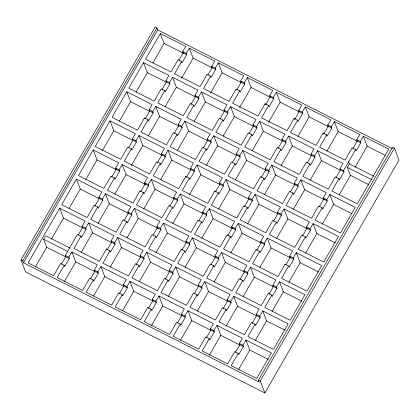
<?xml version="1.0" encoding="UTF-8"?>
<svg xmlns="http://www.w3.org/2000/svg" width="420" height="420" viewBox="0 0 420 420"><rect width="100%" height="100%" fill="white"/><g stroke="black" fill="none" stroke-linecap="round" stroke-linejoin="round"><path stroke-width="0.63" d="M64.202 265.283L57.157 277.573L82.588 290.441L89.66 278.166L93.214 279.962L93.692 281.211L98.338 273.142L97.86 271.897L94.306 270.097L97.335 264.836L71.909 251.969L68.854 257.213L69.332 258.463L64.68 266.527L64.202 265.283L60.648 263.482L53.576 275.756L28.145 262.889L59.666 208.173L85.097 221.041L82.068 226.301L82.546 227.551L86.1 229.346L81.454 237.416L80.976 236.171L77.417 234.371L65.294 255.418L65.772 256.662L69.332 258.463M80.976 236.171L73.93 248.462L99.356 261.329L106.428 249.049L109.982 250.85L110.465 252.095L115.112 244.031L114.634 242.786L111.074 240.986L114.109 235.725L88.678 222.857L85.622 228.102L86.1 229.346M97.745 207.06L90.699 219.345L116.13 232.218L123.202 219.938L126.756 221.739L127.234 222.983L131.88 214.919L131.402 213.67L127.848 211.874L130.877 206.614L105.446 193.741L102.391 198.991L102.868 200.235L98.222 208.304L97.745 207.06L94.19 205.259L87.118 217.534L61.688 204.666L76.44 179.062L101.866 191.929L98.837 197.19L99.314 198.44L102.868 200.235M114.513 177.949L107.468 190.234L132.898 203.107L139.97 190.827L143.525 192.628L144.002 193.872L148.649 185.808L148.171 184.559L144.617 182.763L147.646 177.497L122.22 164.63L119.165 169.88L119.642 171.124L114.996 179.193L114.513 177.949L110.959 176.148L103.887 188.422L78.461 175.555L93.209 149.951L118.639 162.818L115.605 168.079L116.083 169.323L119.642 171.124M131.287 148.832L124.241 161.123L149.667 173.99L156.739 161.716L160.298 163.517L160.776 164.761L165.422 156.691L164.945 155.447L161.39 153.652L164.419 148.386L138.989 135.518L135.933 140.768L136.411 142.013L131.764 150.082L131.287 148.832L127.733 147.037L120.661 159.311L95.23 146.444L109.977 120.839L135.408 133.707L132.379 138.968L132.857 140.212L136.411 142.013M148.055 119.721L141.01 132.011L166.441 144.879L173.513 132.605L177.067 134.405L177.544 135.65L182.191 127.58L181.713 126.336L178.159 124.535L181.188 119.275L155.762 106.407L152.702 111.657L153.179 112.901L148.533 120.971L148.055 119.721L144.501 117.926L137.429 130.2L111.998 117.332L126.751 91.728L152.177 104.596L149.147 109.856L149.625 111.101L153.179 112.901M164.829 90.61L157.778 102.9L183.209 115.768L190.281 103.493L193.835 105.294L194.313 106.538L198.965 98.469L198.487 97.225L194.927 95.424L197.962 90.164L172.531 77.296L169.475 82.546L169.953 83.79L165.307 91.859L164.829 90.61L161.27 88.814L154.198 101.089L128.772 88.221L143.519 62.617L168.95 75.484L165.916 80.745L166.399 81.989L169.953 83.79M181.597 61.498L174.552 73.789L199.978 86.657L207.049 74.382L210.609 76.183L211.087 77.427L215.733 69.358L215.255 68.114L211.701 66.313L214.73 61.052L189.299 48.184L186.244 53.434L186.722 54.679L182.075 62.743L181.597 61.498L178.043 59.698L170.972 71.978L145.541 59.11L160.293 33.506L185.719 46.373L182.69 51.634L183.167 52.878L186.722 54.679M93.214 279.962L86.168 292.252L111.599 305.119L118.671 292.845L122.225 294.646L122.703 295.89L127.349 287.821L126.871 286.577L123.317 284.776L126.347 279.515L100.921 266.647L97.86 271.897M109.982 250.85L102.937 263.141L128.368 276.008L135.44 263.734L138.994 265.534L139.472 266.779L144.123 258.709L143.64 257.465L140.086 255.665L143.12 250.404L117.689 237.536L114.634 242.786M126.756 221.739L119.711 234.029L145.136 246.897L152.208 234.623L155.768 236.418L156.245 237.668L160.892 229.598L160.414 228.354L156.859 226.553L159.889 221.293L134.458 208.425L131.402 213.67M143.525 192.628L136.479 204.918L161.91 217.786L168.982 205.511L172.536 207.307L173.014 208.556L177.66 200.487L177.182 199.243L173.628 197.442L176.657 192.181L151.232 179.314L148.171 184.559M160.298 163.517L153.253 175.807L178.678 188.674L185.75 176.395L189.304 178.196L189.782 179.44L194.434 171.376L193.956 170.132L190.397 168.331L193.431 163.07L168 150.203L164.945 155.447M177.067 134.405L170.021 146.696L195.447 159.563L202.524 147.284L206.078 149.084L206.556 150.328L211.202 142.265L210.725 141.02L207.17 139.22L210.2 133.959L184.769 121.091L181.713 126.336M193.835 105.294L186.79 117.579L212.221 130.452L219.292 118.172L222.847 119.973L223.325 121.217L227.971 113.153L227.493 111.904L223.939 110.108L226.968 104.848L201.542 91.975L198.487 97.225M210.609 76.183L203.564 88.468L228.989 101.336L236.061 89.061L239.621 90.862L240.098 92.106L244.745 84.042L244.267 82.793L240.707 80.997L243.742 75.731L218.311 62.864L215.255 68.114M122.225 294.646L115.18 306.931L140.606 319.804L147.677 307.524L151.237 309.325L151.715 310.569L156.361 302.505L155.883 301.256L152.329 299.46L155.358 294.2L129.927 281.327L126.871 286.577M138.994 265.534L131.948 277.82L157.379 290.687L164.451 278.413L168.005 280.214L168.483 281.458L173.129 273.394L172.652 272.144L169.097 270.349L172.127 265.083L146.701 252.215L143.64 257.465M155.768 236.418L148.722 248.708L174.148 261.576L181.22 249.302L184.774 251.102L185.257 252.347L189.903 244.277L189.425 243.033L185.866 241.232L188.9 235.972L163.469 223.104L160.414 228.354M172.536 207.307L165.491 219.597L190.922 232.465L197.993 220.19L201.547 221.991L202.025 223.235L206.672 215.166L206.194 213.922L202.64 212.121L205.669 206.861L180.238 193.993L177.182 199.243M189.304 178.196L182.259 190.486L207.69 203.353L214.762 191.079L218.316 192.88L218.794 194.124L223.44 186.055L222.962 184.81L219.408 183.01L222.437 177.749L197.012 164.882L193.956 170.132M206.078 149.084L199.033 161.375L224.459 174.242L231.53 161.968L235.09 163.763L235.567 165.013L240.214 156.944L239.736 155.699L236.177 153.899L239.211 148.638L213.78 135.77L210.725 141.02M222.847 119.973L215.801 132.263L241.232 145.131L248.304 132.857L251.858 134.652L252.336 135.902L256.982 127.832L256.505 126.588L252.95 124.787L255.98 119.527L230.554 106.659L227.493 111.904M239.621 90.862L232.57 103.152L258.001 116.02L265.072 103.745L268.627 105.541L269.105 106.79L273.756 98.721L273.273 97.477L269.719 95.676L272.753 90.416L247.322 77.548L244.267 82.793M151.237 309.325L144.191 321.615L169.617 334.483L176.689 322.208L180.248 324.004L180.726 325.253L185.372 317.184L184.895 315.94L181.335 314.139L184.37 308.879L158.939 296.011L155.883 301.256M168.005 280.214L160.96 292.504L186.391 305.371L193.463 293.097L197.017 294.893L197.495 296.142L202.141 288.073L201.663 286.829L198.109 285.028L201.138 279.767L175.712 266.899L172.652 272.144M184.774 251.102L177.728 263.392L203.159 276.26L210.231 263.981L213.785 265.781L214.263 267.026L218.915 258.962L218.431 257.717L214.877 255.917L217.907 250.656L192.481 237.788L189.425 243.033M201.547 221.991L194.502 234.281L219.928 247.149L227 234.869L230.559 236.67L231.037 237.914L235.683 229.85L235.205 228.601L231.651 226.805L234.68 221.545L209.249 208.672L206.194 213.922M218.316 192.88L211.271 205.165L236.702 218.038L243.773 205.758L247.328 207.559L247.805 208.803L252.452 200.739L251.974 199.49L248.42 197.694L251.449 192.434L226.023 179.56L222.962 184.81M235.09 163.763L228.039 176.053L253.47 188.921L260.542 176.647L264.096 178.447L264.574 179.692L269.225 171.628L268.748 170.378L265.188 168.583L268.223 163.317L242.792 150.449L239.736 155.699M251.858 134.652L244.813 146.942L270.239 159.81L277.31 147.535L280.87 149.336L281.348 150.581L285.994 142.511L285.516 141.267L281.962 139.466L284.991 134.206L259.56 121.338L256.505 126.588M268.627 105.541L261.581 117.831L287.012 130.699L294.084 118.424L297.638 120.225L298.116 121.469L302.762 113.4L302.284 112.156L298.73 110.355L301.76 105.095L276.334 92.227L273.273 97.477M180.248 324.004L173.197 336.294L198.629 349.162L205.7 336.887L209.255 338.688L209.732 339.932L214.384 331.863L213.906 330.619L210.347 328.818L213.381 323.558L187.95 310.69L184.895 315.94M197.017 294.893L189.971 307.183L215.397 320.05L222.469 307.776L226.028 309.577L226.506 310.821L231.152 302.752L230.674 301.507L227.12 299.707L230.15 294.446L204.719 281.579L201.663 286.829M213.785 265.781L206.74 278.072L232.171 290.939L239.243 278.665L242.797 280.466L243.275 281.71L247.921 273.641L247.443 272.396L243.889 270.596L246.918 265.335L221.492 252.467L218.431 257.717M230.559 236.67L223.514 248.96L248.939 261.828L256.011 249.553L259.565 251.349L260.048 252.599L264.695 244.529L264.217 243.285L260.657 241.484L263.692 236.224L238.261 223.356L235.205 228.601M247.328 207.559L240.282 219.849L265.713 232.717L272.785 220.442L276.339 222.238L276.817 223.487L281.463 215.418L280.985 214.174L277.431 212.373L280.46 207.113L255.029 194.245L251.974 199.49M264.096 178.447L257.05 190.738L282.481 203.606L289.553 191.331L293.108 193.127L293.585 194.371L298.231 186.307L297.754 185.062L294.2 183.262L297.229 178.001L271.803 165.134L268.748 170.378M280.87 149.336L273.824 161.627L299.25 174.494L306.322 162.215L309.881 164.015L310.359 165.26L315.005 157.196L314.528 155.951L310.968 154.151L314.002 148.89L288.572 136.022L285.516 141.267M297.638 120.225L290.593 132.51L316.024 145.383L323.096 133.103L326.65 134.904L327.127 136.148L331.774 128.084L331.296 126.835L327.742 125.039L330.771 119.779L305.345 106.906L302.284 112.156M209.255 338.688L202.209 350.978L227.64 363.846L234.712 351.566L238.266 353.367L238.744 354.611L243.39 346.547L242.912 345.303L239.358 343.502L242.387 338.242L216.962 325.374L213.906 330.619M226.028 309.577L218.983 321.862L244.409 334.735L251.48 322.455L255.035 324.256L255.518 325.5L260.164 317.436L259.686 316.187L256.127 314.391L259.161 309.131L233.73 296.257L230.674 301.507M242.797 280.466L235.751 292.75L261.182 305.623L268.254 293.344L271.808 295.144L272.286 296.389L276.932 288.325L276.455 287.075L272.9 285.28L275.93 280.014L250.499 267.146L247.443 272.396M259.565 251.349L252.52 263.639L277.951 276.507L285.022 264.233L288.577 266.033L289.055 267.278L293.701 259.208L293.223 257.964L289.669 256.168L292.698 250.903L267.272 238.035L264.217 243.285M276.339 222.238L269.294 234.528L294.719 247.396L301.791 235.121L305.351 236.922L305.828 238.166L310.475 230.097L309.997 228.853L306.443 227.052L309.472 221.791L284.041 208.924L280.985 214.174M293.108 193.127L286.062 205.417L311.493 218.285L318.565 206.01L322.119 207.811L322.597 209.055L327.243 200.986L326.765 199.742L323.211 197.941L326.24 192.68L300.815 179.812L297.754 185.062M309.881 164.015L302.831 176.305L328.262 189.173L335.333 176.899L338.887 178.7L339.365 179.944L344.017 171.875L343.539 170.63L339.98 168.829L343.014 163.569L317.583 150.701L314.528 155.951M326.65 134.904L319.604 147.194L345.03 160.062L352.102 147.787L355.661 149.583L356.139 150.833L360.785 142.763L360.308 141.519L356.753 139.718L359.782 134.458L334.352 121.59L331.296 126.835M238.266 353.367L231.221 365.657L256.651 378.525L271.399 352.921L245.973 340.053L242.912 345.303M255.035 324.256L247.989 336.546L273.42 349.414L288.173 323.81L262.741 310.942L259.686 316.187M271.808 295.144L264.763 307.435L290.189 320.303L304.941 294.698L279.51 281.831L276.455 287.075M288.577 266.033L281.531 278.324L306.962 291.191L321.709 265.587L296.284 252.719L293.223 257.964M305.351 236.922L298.305 249.212L323.731 262.08L338.483 236.476L313.052 223.608L309.997 228.853M322.119 207.811L315.074 220.096L340.499 232.969L355.252 207.365L329.821 194.492L326.765 199.742M338.887 178.7L331.842 190.984L357.273 203.852L388.794 149.137L363.363 136.269L360.308 141.519M343.539 170.63L355.661 149.583M21 259.933L22.79 260.841L23.557 262.831L259.219 382.09L258.458 380.1L392.621 147.205L394.411 148.113L399 160.067L264.836 392.963L25.589 271.887L21 259.933L155.164 27.038L156.954 27.946L157.721 29.936L392.217 148.607M22.79 260.841L156.954 27.946M23.557 262.831L157.721 29.936M65.793 256.904L46.72 247.249L43.664 239.279L45.685 235.772L69.956 248.057M35.501 266.732L46.72 247.249M51.308 239.29L63.494 218.138L59.666 208.173M69.043 208.509L80.262 189.026L76.44 179.062M85.811 179.398L97.036 159.915L93.209 149.951M102.26 150.843L113.804 130.804L109.977 120.839M119.354 121.17L130.573 101.692L126.751 91.728M136.122 92.059L147.347 72.581L143.519 62.617M152.891 62.948L164.115 43.465L160.293 33.506M61.435 264.191L65.772 256.662M78.209 235.079L82.546 227.551M94.978 205.968L99.314 198.44M111.746 176.857L116.083 169.323M128.52 147.746L132.857 140.212M145.288 118.629L149.625 111.101M162.057 89.518L166.399 81.989M178.831 60.407L183.167 52.878M64.512 281.411L75.731 261.933L71.909 251.969M81.281 252.299L92.505 232.822L88.678 222.857M98.049 223.188L109.273 203.705L105.446 193.741M114.823 194.077L126.042 174.594L122.22 164.63M131.271 165.522L142.816 145.483L138.989 135.518M148.36 135.854L159.584 116.371L155.762 106.407M165.134 106.743L176.358 87.26L172.531 77.296M181.582 78.188L193.127 58.149L189.299 48.184M90.447 278.869L94.784 271.341L94.306 270.097M107.216 249.758L111.552 242.23L111.074 240.986M123.989 220.647L128.326 213.119L127.848 211.874M140.758 191.536L145.094 184.007L144.617 182.763M157.526 162.424L161.868 154.896L161.39 153.652M174.3 133.313L178.637 125.785L178.159 124.535M191.069 104.202L195.405 96.673L194.927 95.424M207.842 75.091L212.179 67.557L211.701 66.313M93.518 296.095L104.743 276.612L100.921 266.647M110.292 266.984L121.511 247.501L117.689 237.536M127.061 237.872L138.285 218.39L134.458 208.425M143.834 208.756L155.053 189.278L151.232 179.314M160.603 179.645L171.827 160.167L168 150.203M177.371 150.533L188.596 131.05L184.769 121.091M194.145 121.422L205.364 101.939L201.542 91.975M210.593 92.867L222.138 72.828L218.311 62.864M119.459 293.554L123.795 286.025L123.317 284.776M136.227 264.442L140.564 256.909L140.086 255.665M152.996 235.331L157.337 227.797L156.859 226.553M169.769 206.215L174.106 198.686L173.628 197.442M186.538 177.103L190.874 169.575L190.397 168.331M203.311 147.992L207.648 140.464L207.17 139.22M220.08 118.881L224.416 111.353L223.939 110.108M236.849 89.77L241.185 82.241L240.707 80.997M122.53 310.774L133.754 291.291L129.927 281.327M139.303 281.663L150.523 262.18L146.701 252.215M156.072 252.551L167.297 233.069L163.469 223.104M172.841 223.44L184.065 203.957L180.238 193.993M189.614 194.329L200.834 174.846L197.012 164.882M206.383 165.218L217.607 145.735L213.78 135.77M223.151 136.106L234.376 116.623L230.554 106.659M239.605 107.546L251.144 87.512L247.322 77.548M148.47 308.233L152.806 300.704L152.329 299.46M165.239 279.121L169.575 271.593L169.097 270.349M182.007 250.01L186.344 242.482L185.866 241.232M198.781 220.899L203.117 213.371L202.64 212.121M215.549 191.788L219.886 184.259L219.408 183.01M232.318 162.677L236.66 155.143L236.177 153.899M249.091 133.56L253.428 126.032L252.95 124.787M265.86 104.449L270.197 96.92L269.719 95.676M151.541 325.458L162.766 305.975L158.939 296.011M168.31 296.342L179.534 276.864L175.712 266.899M185.084 267.23L196.303 247.753L192.481 237.788M201.852 238.119L213.077 218.636L209.249 208.672M218.626 209.008L229.845 189.525L226.023 179.56M235.394 179.897L246.619 160.414L242.792 150.449M252.163 150.785L263.387 131.303L259.56 121.338M268.616 122.231L280.156 102.191L276.334 92.227M177.476 322.912L181.818 315.383L181.335 314.139M194.25 293.8L198.587 286.272L198.109 285.028M211.019 264.689L215.355 257.161L214.877 255.917M227.787 235.578L232.129 228.049L231.651 226.805M244.561 206.467L248.897 198.938L248.42 197.694M261.329 177.356L265.666 169.827L265.188 168.583M278.103 148.244L282.44 140.716L281.962 139.466M294.871 119.133L299.208 111.605L298.73 110.355M180.553 340.137L191.772 320.654L187.95 310.69M197.321 311.026L208.546 291.543L204.719 281.579M214.095 281.915L225.314 262.432L221.492 252.467M230.864 252.803L242.088 233.321L238.261 223.356M247.632 223.687L258.857 204.209L255.029 194.245M264.406 194.576L275.625 175.098L271.803 165.134M281.174 165.464L292.399 145.982L288.572 136.022M297.943 136.353L309.167 116.87L305.345 106.906M206.488 337.596L210.824 330.068L210.347 328.818M223.262 308.485L227.598 300.956L227.12 299.707M240.03 279.373L244.367 271.84L243.889 270.596M256.798 250.262L261.135 242.728L260.657 241.484M273.572 221.146L277.909 213.617L277.431 212.373M290.341 192.034L294.677 184.506L294.2 183.262M307.109 162.923L311.451 155.395L310.968 154.151M323.883 133.812L328.219 126.284L327.742 125.039M209.244 355.373L220.784 335.333L216.962 325.374M226.013 326.261L237.557 306.222L233.73 296.257M243.101 296.594L254.326 277.111L250.499 267.146M259.875 267.482L271.094 248L267.272 238.035M276.644 238.371L287.868 218.888L284.041 208.924M293.412 209.26L304.637 189.777L300.815 179.812M310.186 180.149L321.41 160.666L317.583 150.701M326.954 151.037L338.179 131.555L334.352 121.59M235.499 352.275L239.836 344.747L239.358 343.502M252.268 323.164L256.604 315.635L256.127 314.391M269.042 294.053L273.378 286.524L272.9 285.28M285.81 264.941L290.147 257.413L289.669 256.168M302.579 235.83L306.92 228.302L306.443 227.052M319.352 206.719L323.689 199.19L323.211 197.941M336.121 177.608L340.457 170.074L339.98 168.829M352.894 148.491L357.231 140.963L356.753 139.718M368.912 184.706L350.417 175.345L347.356 167.375L349.377 163.868L348.616 161.873M238.25 370.057L249.795 350.018L245.973 340.053M255.344 340.389L266.564 320.906L262.741 310.942M272.113 311.272L283.337 291.795L279.51 281.831M288.887 282.161L300.106 262.684L296.284 252.719M305.655 253.05L316.88 233.567L313.052 223.608M322.423 223.939L333.648 204.456L329.821 194.492M339.197 194.828L350.417 175.345M355.005 167.386L367.19 146.234L363.363 136.269M264.836 392.963L260.248 381.003L394.411 148.113M182.69 51.634L186.244 53.434M212.179 67.557L215.733 69.358M241.185 82.241L244.745 84.042M270.197 96.92L273.756 98.721M299.208 111.605L302.762 113.4M328.219 126.284L331.774 128.084M357.231 140.963L360.785 142.763M164.115 43.465L183.188 53.12M193.127 58.149L212.2 67.798M222.138 72.828L241.206 82.483M251.144 87.512L270.218 97.162M280.156 102.191L299.229 111.841M309.167 116.87L328.241 126.525M338.179 131.555L357.252 141.204M367.19 146.234L385.103 155.3M349.377 163.868L373.653 176.153M347.356 167.375L371.632 179.66M165.916 80.745L169.475 82.546M195.405 96.673L198.965 98.469M224.416 111.353L227.971 113.153M253.428 126.032L256.982 127.832M282.44 140.716L285.994 142.511M311.451 155.395L315.005 157.196M340.457 170.074L344.017 171.875M147.347 72.581L166.415 82.231M176.358 87.26L195.426 96.91M205.364 101.939L224.438 111.594M234.376 116.623L253.449 126.273M263.387 131.303L282.461 140.952M292.399 145.982L311.467 155.636M321.41 160.666L340.478 170.315M149.147 109.856L152.702 111.657M178.637 125.785L182.191 127.58M207.648 140.464L211.202 142.265M236.66 155.143L240.214 156.944M265.666 169.827L269.225 171.628M294.677 184.506L298.231 186.307M323.689 199.19L327.243 200.986M130.573 101.692L149.646 111.342M159.584 116.371L178.658 126.021M188.596 131.05L207.669 140.705M217.607 145.735L236.675 155.384M246.619 160.414L265.687 170.069M275.625 175.098L295.276 185.041M304.637 189.777L324.287 199.721M333.648 204.456L351.561 213.523M132.379 138.968L135.933 140.768M161.868 154.896L165.422 156.691M190.874 169.575L194.434 171.376M219.886 184.259L223.44 186.055M248.897 198.938L252.452 200.739M277.909 213.617L281.463 215.418M306.92 228.302L310.475 230.097M113.804 130.804L132.877 140.453M142.816 145.483L161.884 155.138M171.827 160.167L190.895 169.816M200.834 174.846L219.907 184.496M229.845 189.525L248.918 199.18M258.857 204.209L277.93 213.859M287.868 218.888L307.519 228.832M316.88 233.567L335.37 242.928M115.605 168.079L119.165 169.88M145.094 184.007L148.649 185.808M174.106 198.686L177.66 200.487M203.117 213.371L206.672 215.166M232.129 228.049L235.683 229.85M261.135 242.728L264.695 244.529M290.147 257.413L293.701 259.208M97.036 159.915L116.104 169.565M126.042 174.594L145.115 184.249M155.053 189.278L174.127 198.928M184.065 203.957L203.138 213.607M213.077 218.636L232.15 228.291M242.088 233.321L261.156 242.97M271.094 248L290.168 257.654M300.106 262.684L318.602 272.039M98.837 197.19L102.391 198.991M128.326 213.119L131.88 214.919M157.337 227.797L160.892 229.598M186.344 242.482L189.903 244.277M215.355 257.161L218.915 258.962M244.367 271.84L247.921 273.641M273.378 286.524L276.932 288.325M80.262 189.026L99.335 198.676M109.273 203.705L128.347 213.36M138.285 218.39L157.936 228.333M167.297 233.069L186.942 243.012M196.303 247.753L215.953 257.696M225.314 262.432L244.388 272.081M254.326 277.111L273.399 286.766M283.337 291.795L301.828 301.151M82.068 226.301L85.622 228.102M111.552 242.23L115.112 244.031M140.564 256.909L144.123 258.709M169.575 271.593L173.129 273.394M198.587 286.272L202.141 288.073M227.598 300.956L231.152 302.752M256.604 315.635L260.164 317.436M63.494 218.138L82.567 227.787M92.505 232.822L111.573 242.471M121.511 247.501L140.584 257.15M150.523 262.18L169.596 271.834M179.534 276.864L198.608 286.514M208.546 291.543L227.619 301.193M237.557 306.222L256.625 315.877M266.564 320.906L285.059 330.262M43.664 239.279L67.935 251.564M65.294 255.418L68.854 257.213M94.784 271.341L98.338 273.142M123.795 286.025L127.349 287.821M152.806 300.704L156.361 302.505M181.818 315.383L185.372 317.184M210.824 330.068L214.384 331.863M239.836 344.747L243.39 346.547M75.731 261.933L94.805 271.582M104.743 276.612L123.816 286.262M133.754 291.291L152.828 300.946M162.766 305.975L181.834 315.625M191.772 320.654L210.845 330.304M220.784 335.333L239.857 344.988M249.795 350.018L268.291 359.378M258.458 380.1L260.248 381.003M323.096 133.103L323.411 133.933M294.084 118.424L294.404 119.254M265.072 103.745L265.393 104.575M214.762 191.079L215.082 191.909M185.75 176.395L186.071 177.23M144.501 117.926L144.821 118.755M106.428 249.049L106.748 249.884"/></g></svg>
